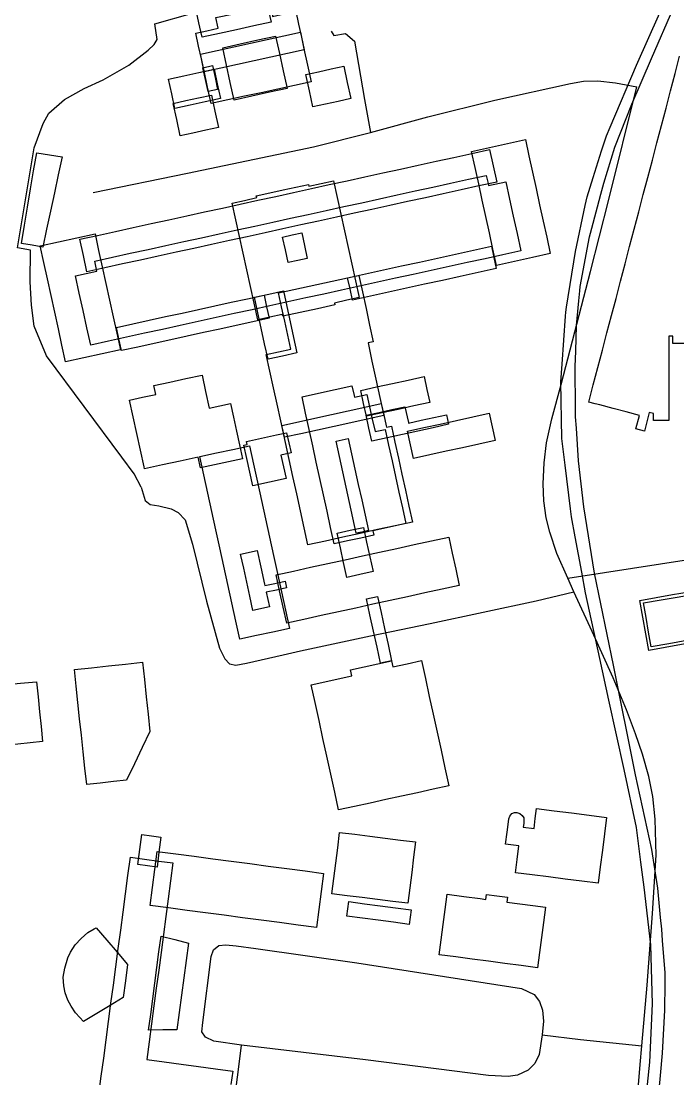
# Model space of a CAD drawing. Header units: metres. Extents: x 2534007 to 2539113, y 1151834 to 1154458.
# Drawn here: x 2538624 to 2538799.4, y 1152688.6 to 1152970.9 of the extents above; entities that cross this region are included whole.
import ezdxf

# ---------------------------------------------------------------- set-up
doc = ezdxf.new("R2010")
doc.units = ezdxf.units.M
for name, color, linetype in [('Buildings', 7, 'Continuous'), ('Rail', 7, 'Continuous'), ('Roads', 7, 'Continuous')]:
    doc.layers.add(name, color=color, linetype=linetype)

msp = doc.modelspace()

# ---------------------------------------------------------------- linework, layer by layer
at = {"layer": 'Buildings'}
for points in [[(2538690.793, 1152970.663), (2538686.186, 1152969.652), (2538681.579, 1152968.642), (2538676.972, 1152967.631), (2538672.365, 1152966.62), (2538671.52, 1152970.472), (2538670.675, 1152974.323), (2538673.247, 1152974.887), (2538675.819, 1152975.451), (2538675.659, 1152976.178), (2538680.087, 1152977.149), (2538684.516, 1152978.12), (2538688.944, 1152979.091), (2538689.869, 1152974.877), (2538690.793, 1152970.663)], [(2538691.134, 1152972.358), (2538691.159, 1152972.203), (2538694.262, 1152972.884), (2538697.365, 1152973.564), (2538698.12, 1152970.119), (2538698.876, 1152966.673), (2538699.631, 1152963.228), (2538695.185, 1152962.253), (2538690.738, 1152961.277), (2538686.292, 1152960.302), (2538681.846, 1152959.326), (2538677.399, 1152958.351), (2538672.953, 1152957.375), (2538672.197, 1152960.821), (2538671.441, 1152964.267), (2538670.685, 1152967.713), (2538673.668, 1152968.367), (2538676.651, 1152969.021), (2538676.028, 1152971.861), (2538680.865, 1152972.922), (2538685.701, 1152973.982), (2538690.538, 1152975.043), (2538691.134, 1152972.358)], [(2538701.489, 1152954.758), (2538697.043, 1152953.783), (2538692.596, 1152952.807), (2538688.149, 1152951.832), (2538683.703, 1152950.856), (2538679.257, 1152949.881), (2538674.81, 1152948.905), (2538673.845, 1152953.303), (2538672.881, 1152957.7), (2538671.916, 1152962.098), (2538676.363, 1152963.073), (2538680.809, 1152964.048), (2538685.256, 1152965.024), (2538689.703, 1152965.999), (2538694.149, 1152966.974), (2538698.596, 1152967.949), (2538699.56, 1152963.552), (2538700.525, 1152959.155), (2538701.489, 1152954.758)], [(2538695.065, 1152952.965), (2538690.35, 1152951.931), (2538685.635, 1152950.897), (2538680.92, 1152949.863), (2538679.899, 1152954.52), (2538678.877, 1152959.177), (2538677.856, 1152963.834), (2538682.571, 1152964.868), (2538687.286, 1152965.901), (2538692.001, 1152966.935), (2538693.022, 1152962.278), (2538694.044, 1152957.622), (2538695.065, 1152952.965)], [(2538676.506, 1152952.686), (2538673.956, 1152952.126), (2538673.258, 1152955.312), (2538672.559, 1152958.498), (2538675.11, 1152959.056), (2538675.808, 1152955.871), (2538676.506, 1152952.686)], [(2538712.079, 1152950.256), (2538708.71, 1152949.518), (2538705.342, 1152948.779), (2538701.973, 1152948.041), (2538701.026, 1152952.365), (2538700.078, 1152956.689), (2538703.446, 1152957.428), (2538706.813, 1152958.167), (2538710.181, 1152958.906), (2538711.13, 1152954.581), (2538712.079, 1152950.256)], [(2538677.264, 1152950.241), (2538673.217, 1152949.353), (2538669.17, 1152948.466), (2538665.123, 1152947.578), (2538664.264, 1152951.492), (2538663.405, 1152955.406), (2538667.453, 1152956.294), (2538671.5, 1152957.181), (2538675.548, 1152958.069), (2538676.406, 1152954.155), (2538677.264, 1152950.241)], [(2538676.734, 1152942.531), (2538673.333, 1152941.785), (2538669.931, 1152941.04), (2538666.53, 1152940.294), (2538665.58, 1152944.629), (2538664.629, 1152948.964), (2538668.03, 1152949.71), (2538671.432, 1152950.457), (2538674.833, 1152951.203), (2538675.784, 1152946.867), (2538676.734, 1152942.531)], [(2538765.339, 1152908.87), (2538760.551, 1152907.822), (2538755.764, 1152906.773), (2538750.976, 1152905.725), (2538750.024, 1152910.074), (2538749.072, 1152914.422), (2538748.12, 1152918.771), (2538747.167, 1152923.12), (2538746.215, 1152927.469), (2538745.263, 1152931.817), (2538744.311, 1152936.166), (2538749.099, 1152937.214), (2538753.887, 1152938.262), (2538758.675, 1152939.31), (2538759.627, 1152934.961), (2538760.579, 1152930.613), (2538761.531, 1152926.264), (2538762.483, 1152921.916), (2538763.435, 1152917.567), (2538764.387, 1152913.219), (2538765.339, 1152908.87)], [(2538634.973, 1152934.666), (2538633.942, 1152929.857), (2538632.911, 1152925.048), (2538631.881, 1152920.239), (2538630.85, 1152915.43), (2538629.819, 1152910.621), (2538626.972, 1152911.1), (2538624.125, 1152911.579), (2538624.94, 1152916.424), (2538625.755, 1152921.269), (2538626.57, 1152926.115), (2538627.385, 1152930.96), (2538628.2, 1152935.805), (2538631.587, 1152935.236), (2538634.973, 1152934.666)], [(2538751.019, 1152927.961), (2538746.262, 1152926.92), (2538741.506, 1152925.878), (2538736.749, 1152924.837), (2538731.993, 1152923.796), (2538727.236, 1152922.754), (2538722.48, 1152921.713), (2538717.723, 1152920.672), (2538712.967, 1152919.631), (2538708.21, 1152918.589), (2538703.454, 1152917.548), (2538698.697, 1152916.507), (2538693.941, 1152915.465), (2538689.184, 1152914.424), (2538684.428, 1152913.383), (2538679.671, 1152912.341), (2538674.915, 1152911.3), (2538670.158, 1152910.259), (2538665.402, 1152909.218), (2538660.645, 1152908.176), (2538655.889, 1152907.135), (2538651.132, 1152906.094), (2538646.376, 1152905.052), (2538641.619, 1152904.011), (2538640.669, 1152908.355), (2538639.718, 1152912.698), (2538644.475, 1152913.739), (2538649.231, 1152914.781), (2538653.988, 1152915.822), (2538658.744, 1152916.863), (2538663.501, 1152917.905), (2538668.257, 1152918.946), (2538673.014, 1152919.987), (2538677.77, 1152921.028), (2538682.527, 1152922.07), (2538687.283, 1152923.111), (2538692.04, 1152924.152), (2538696.796, 1152925.194), (2538701.553, 1152926.235), (2538706.309, 1152927.276), (2538711.066, 1152928.318), (2538715.822, 1152929.359), (2538720.579, 1152930.4), (2538725.335, 1152931.441), (2538730.092, 1152932.483), (2538734.848, 1152933.524), (2538739.605, 1152934.565), (2538744.361, 1152935.607), (2538749.118, 1152936.648), (2538750.069, 1152932.305), (2538751.019, 1152927.961)], [(2538748.801, 1152927.2), (2538748.826, 1152927.045), (2538753.44, 1152928.055), (2538754.45, 1152923.442), (2538755.46, 1152918.828), (2538756.47, 1152914.215), (2538757.48, 1152909.601), (2538752.694, 1152908.553), (2538747.908, 1152907.505), (2538743.121, 1152906.458), (2538738.335, 1152905.41), (2538733.549, 1152904.362), (2538728.763, 1152903.314), (2538723.977, 1152902.266), (2538719.19, 1152901.219), (2538714.404, 1152900.171), (2538709.618, 1152899.123), (2538704.832, 1152898.075), (2538700.046, 1152897.028), (2538695.259, 1152895.98), (2538690.473, 1152894.932), (2538685.687, 1152893.884), (2538680.901, 1152892.836), (2538676.114, 1152891.789), (2538671.328, 1152890.741), (2538666.542, 1152889.693), (2538661.756, 1152888.645), (2538656.97, 1152887.597), (2538652.183, 1152886.55), (2538647.397, 1152885.502), (2538642.611, 1152884.454), (2538641.601, 1152889.068), (2538640.591, 1152893.681), (2538639.58, 1152898.295), (2538638.57, 1152902.908), (2538641.421, 1152903.532), (2538644.273, 1152904.155), (2538643.68, 1152906.859), (2538648.433, 1152907.899), (2538653.185, 1152908.94), (2538657.938, 1152909.98), (2538662.69, 1152911.021), (2538667.443, 1152912.061), (2538672.195, 1152913.101), (2538676.948, 1152914.142), (2538681.7, 1152915.182), (2538686.453, 1152916.223), (2538691.205, 1152917.263), (2538695.958, 1152918.304), (2538700.711, 1152919.344), (2538705.463, 1152920.384), (2538710.216, 1152921.425), (2538714.968, 1152922.465), (2538719.721, 1152923.506), (2538724.473, 1152924.546), (2538729.226, 1152925.586), (2538733.978, 1152926.627), (2538738.731, 1152927.667), (2538743.483, 1152928.708), (2538748.236, 1152929.748), (2538748.801, 1152927.2)], [(2538707.446, 1152928.294), (2538708.421, 1152923.84), (2538709.396, 1152919.385), (2538710.371, 1152914.931), (2538711.346, 1152910.477), (2538712.321, 1152906.023), (2538713.296, 1152901.568), (2538714.271, 1152897.114), (2538710.99, 1152896.396), (2538707.709, 1152895.678), (2538707.818, 1152895.18), (2538703.171, 1152894.163), (2538698.525, 1152893.145), (2538693.878, 1152892.128), (2538693.769, 1152892.625), (2538690.487, 1152891.907), (2538687.205, 1152891.189), (2538686.23, 1152895.643), (2538685.255, 1152900.098), (2538684.28, 1152904.552), (2538683.304, 1152909.006), (2538682.329, 1152913.46), (2538681.354, 1152917.915), (2538680.379, 1152922.369), (2538683.661, 1152923.087), (2538686.943, 1152923.804), (2538686.836, 1152924.291), (2538690.408, 1152925.073), (2538693.98, 1152925.855), (2538697.379, 1152926.599), (2538700.778, 1152927.343), (2538700.883, 1152926.856), (2538704.165, 1152927.575), (2538707.446, 1152928.294)], [(2538650.553, 1152883.165), (2538645.676, 1152882.097), (2538640.798, 1152881.029), (2538635.921, 1152879.961), (2538634.952, 1152884.388), (2538633.983, 1152888.815), (2538633.014, 1152893.242), (2538632.045, 1152897.67), (2538631.076, 1152902.097), (2538630.107, 1152906.524), (2538629.138, 1152910.951), (2538634.015, 1152912.019), (2538638.892, 1152913.086), (2538643.769, 1152914.154), (2538644.738, 1152909.727), (2538645.707, 1152905.3), (2538646.676, 1152900.873), (2538647.646, 1152896.446), (2538648.615, 1152892.019), (2538649.584, 1152887.592), (2538650.553, 1152883.165)], [(2538700.445, 1152907.586), (2538697.89, 1152907.026), (2538695.335, 1152906.466), (2538694.588, 1152909.877), (2538693.841, 1152913.288), (2538696.398, 1152913.847), (2538698.954, 1152914.405), (2538699.7, 1152910.996), (2538700.445, 1152907.586)], [(2538711.205, 1152902.423), (2538716.005, 1152903.474), (2538720.805, 1152904.525), (2538725.604, 1152905.575), (2538730.404, 1152906.626), (2538735.204, 1152907.677), (2538740.004, 1152908.728), (2538744.803, 1152909.778), (2538749.603, 1152910.829), (2538750.256, 1152907.849), (2538750.908, 1152904.869), (2538746.108, 1152903.818), (2538741.309, 1152902.768), (2538736.509, 1152901.717), (2538731.709, 1152900.666), (2538726.909, 1152899.615), (2538722.11, 1152898.565), (2538717.31, 1152897.514), (2538712.51, 1152896.463), (2538711.858, 1152899.443), (2538711.205, 1152902.423)], [(2538720.906, 1152865.639), (2538716.476, 1152864.669), (2538712.047, 1152863.7), (2538707.617, 1152862.73), (2538703.187, 1152861.76), (2538698.758, 1152860.791), (2538694.328, 1152859.821), (2538693.361, 1152864.237), (2538692.395, 1152868.653), (2538691.428, 1152873.069), (2538690.462, 1152877.485), (2538689.495, 1152881.901), (2538692.777, 1152882.62), (2538696.058, 1152883.339), (2538695.235, 1152887.1), (2538694.412, 1152890.862), (2538693.588, 1152894.623), (2538692.765, 1152898.384), (2538696.865, 1152899.282), (2538700.964, 1152900.18), (2538705.064, 1152901.077), (2538709.163, 1152901.975), (2538713.263, 1152902.873), (2538714.194, 1152903.063), (2538715.164, 1152898.634), (2538716.134, 1152894.206), (2538717.103, 1152889.777), (2538718.073, 1152885.348), (2538716.659, 1152885.039), (2538717.721, 1152880.189), (2538718.783, 1152875.339), (2538719.844, 1152870.489), (2538720.906, 1152865.639)], [(2538649.494, 1152889.169), (2538653.872, 1152890.127), (2538658.249, 1152891.086), (2538662.627, 1152892.044), (2538667.005, 1152893.002), (2538671.382, 1152893.961), (2538675.76, 1152894.919), (2538680.138, 1152895.877), (2538684.515, 1152896.836), (2538688.893, 1152897.794), (2538689.571, 1152894.697), (2538690.249, 1152891.599), (2538685.871, 1152890.641), (2538681.494, 1152889.682), (2538677.116, 1152888.724), (2538672.738, 1152887.766), (2538668.361, 1152886.807), (2538663.983, 1152885.849), (2538659.605, 1152884.891), (2538655.228, 1152883.932), (2538650.85, 1152882.974), (2538650.172, 1152886.072), (2538649.494, 1152889.169)], [(2538697.683, 1152882.365), (2538693.825, 1152881.52), (2538689.968, 1152880.675), (2538689.061, 1152884.815), (2538688.155, 1152888.955), (2538687.248, 1152893.095), (2538686.341, 1152897.235), (2538690.2, 1152898.079), (2538694.059, 1152898.924), (2538694.965, 1152894.784), (2538695.871, 1152890.645), (2538696.777, 1152886.505), (2538697.683, 1152882.365)], [(2538672.348, 1152876.439), (2538673.311, 1152872.039), (2538674.274, 1152867.638), (2538677.102, 1152868.257), (2538679.929, 1152868.875), (2538680.737, 1152865.186), (2538681.545, 1152861.498), (2538682.352, 1152857.809), (2538683.16, 1152854.12), (2538679.409, 1152853.299), (2538675.657, 1152852.477), (2538671.906, 1152851.656), (2538671.279, 1152854.521), (2538666.521, 1152853.479), (2538661.762, 1152852.438), (2538657.004, 1152851.396), (2538656.888, 1152851.928), (2538655.912, 1152856.384), (2538654.936, 1152860.84), (2538653.961, 1152865.297), (2538652.985, 1152869.753), (2538656.475, 1152870.517), (2538659.965, 1152871.28), (2538659.454, 1152873.616), (2538663.752, 1152874.557), (2538668.05, 1152875.498), (2538672.348, 1152876.439)], [(2538733.148, 1152869.139), (2538728.916, 1152868.213), (2538724.683, 1152867.286), (2538720.45, 1152866.36), (2538716.218, 1152865.433), (2538715.462, 1152868.884), (2538714.706, 1152872.334), (2538718.939, 1152873.26), (2538723.172, 1152874.186), (2538727.405, 1152875.113), (2538731.638, 1152876.039), (2538732.393, 1152872.589), (2538733.148, 1152869.139)], [(2538712.929, 1152870.959), (2538713.013, 1152870.558), (2538716.358, 1152871.29), (2538717.085, 1152867.971), (2538717.811, 1152864.653), (2538718.538, 1152861.334), (2538721.249, 1152861.928), (2538722.165, 1152857.742), (2538723.081, 1152853.557), (2538723.998, 1152849.371), (2538724.914, 1152845.185), (2538725.83, 1152841), (2538726.746, 1152836.814), (2538722.361, 1152835.854), (2538717.975, 1152834.894), (2538718.235, 1152833.708), (2538714.702, 1152832.935), (2538711.168, 1152832.161), (2538707.635, 1152831.388), (2538706.681, 1152835.748), (2538705.726, 1152840.108), (2538704.772, 1152844.468), (2538703.818, 1152848.828), (2538702.863, 1152853.188), (2538701.909, 1152857.548), (2538700.955, 1152861.908), (2538700, 1152866.268), (2538699.046, 1152870.628), (2538703.484, 1152871.6), (2538707.921, 1152872.571), (2538712.359, 1152873.543), (2538712.929, 1152870.959)], [(2538721.51, 1152862.896), (2538721.593, 1152862.495), (2538722.927, 1152862.786), (2538723.861, 1152858.522), (2538724.794, 1152854.259), (2538725.728, 1152849.996), (2538726.661, 1152845.732), (2538727.595, 1152841.469), (2538728.528, 1152837.205), (2538723.876, 1152836.186), (2538719.224, 1152835.168), (2538714.572, 1152834.149), (2538709.921, 1152833.131), (2538705.269, 1152832.113), (2538700.617, 1152831.094), (2538699.619, 1152835.654), (2538698.62, 1152840.213), (2538697.622, 1152844.773), (2538696.624, 1152849.333), (2538695.626, 1152853.893), (2538694.627, 1152858.452), (2538693.629, 1152863.012), (2538698.059, 1152863.982), (2538702.489, 1152864.951), (2538706.919, 1152865.921), (2538711.348, 1152866.891), (2538715.778, 1152867.86), (2538720.208, 1152868.83), (2538720.859, 1152865.863), (2538721.51, 1152862.896)], [(2538727.443, 1152863.776), (2538727.468, 1152863.621), (2538730.855, 1152864.363), (2538734.241, 1152865.104), (2538737.628, 1152865.846), (2538738.188, 1152863.289), (2538734.084, 1152862.39), (2538729.981, 1152861.492), (2538725.877, 1152860.593), (2538721.774, 1152859.695), (2538717.67, 1152858.796), (2538716.913, 1152862.255), (2538716.155, 1152865.714), (2538719.608, 1152866.469), (2538723.061, 1152867.225), (2538726.514, 1152867.98), (2538727.443, 1152863.776)], [(2538750.61, 1152858.966), (2538746.243, 1152858.01), (2538741.876, 1152857.054), (2538737.51, 1152856.098), (2538733.143, 1152855.142), (2538728.776, 1152854.186), (2538727.982, 1152857.816), (2538727.188, 1152861.445), (2538731.555, 1152862.401), (2538735.921, 1152863.357), (2538740.288, 1152864.313), (2538744.654, 1152865.269), (2538749.021, 1152866.225), (2538749.816, 1152862.596), (2538750.61, 1152858.966)], [(2538694.786, 1152848.804), (2538690.342, 1152847.831), (2538685.897, 1152846.858), (2538685.102, 1152850.491), (2538684.306, 1152854.124), (2538683.511, 1152857.757), (2538684.359, 1152857.943), (2538684.191, 1152858.708), (2538688.212, 1152859.589), (2538692.232, 1152860.469), (2538694.915, 1152861.056), (2538695.508, 1152858.35), (2538696.1, 1152855.643), (2538693.417, 1152855.056), (2538694.101, 1152851.93), (2538694.786, 1152848.804)], [(2538715.005, 1152834.535), (2538713.536, 1152834.215), (2538712.639, 1152838.312), (2538711.742, 1152842.408), (2538710.846, 1152846.505), (2538709.949, 1152850.602), (2538709.052, 1152854.698), (2538708.155, 1152858.795), (2538711.386, 1152859.501), (2538712.283, 1152855.405), (2538713.18, 1152851.309), (2538714.077, 1152847.213), (2538714.974, 1152843.116), (2538715.871, 1152839.02), (2538716.768, 1152834.924), (2538715.005, 1152834.535)], [(2538695.683, 1152808.803), (2538691.267, 1152807.836), (2538686.851, 1152806.87), (2538682.435, 1152805.903), (2538681.367, 1152810.78), (2538680.3, 1152815.657), (2538679.232, 1152820.534), (2538678.164, 1152825.411), (2538677.097, 1152830.288), (2538676.029, 1152835.165), (2538674.961, 1152840.042), (2538673.893, 1152844.919), (2538672.826, 1152849.796), (2538671.758, 1152854.673), (2538676.174, 1152855.64), (2538680.589, 1152856.607), (2538685.005, 1152857.574), (2538686.073, 1152852.697), (2538687.141, 1152847.82), (2538688.208, 1152842.943), (2538689.276, 1152838.066), (2538690.344, 1152833.189), (2538691.412, 1152828.311), (2538692.48, 1152823.434), (2538693.547, 1152818.557), (2538694.615, 1152813.68), (2538695.683, 1152808.803)], [(2538718.02, 1152823.968), (2538714.514, 1152823.2), (2538711.008, 1152822.433), (2538710.146, 1152826.367), (2538709.285, 1152830.302), (2538708.423, 1152834.236), (2538711.929, 1152835.004), (2538715.435, 1152835.771), (2538716.297, 1152831.837), (2538717.158, 1152827.902), (2538718.02, 1152823.968)], [(2538741.025, 1152820.28), (2538736.418, 1152819.272), (2538731.81, 1152818.263), (2538727.203, 1152817.255), (2538722.595, 1152816.246), (2538717.988, 1152815.238), (2538713.381, 1152814.229), (2538708.773, 1152813.221), (2538704.166, 1152812.212), (2538699.558, 1152811.204), (2538694.951, 1152810.195), (2538694.009, 1152814.501), (2538693.066, 1152818.807), (2538692.124, 1152823.113), (2538696.731, 1152824.122), (2538701.339, 1152825.13), (2538705.946, 1152826.139), (2538710.554, 1152827.148), (2538715.161, 1152828.157), (2538719.768, 1152829.165), (2538724.376, 1152830.174), (2538728.983, 1152831.183), (2538733.591, 1152832.191), (2538738.198, 1152833.2), (2538739.14, 1152828.893), (2538740.083, 1152824.587), (2538741.025, 1152820.28)], [(2538689.005, 1152820.623), (2538689.089, 1152820.221), (2538691.795, 1152820.813), (2538694.5, 1152821.405), (2538694.89, 1152819.628), (2538692.184, 1152819.035), (2538689.478, 1152818.443), (2538690.324, 1152814.579), (2538685.944, 1152813.62), (2538685.121, 1152817.382), (2538684.298, 1152821.143), (2538683.474, 1152824.905), (2538682.651, 1152828.666), (2538687.03, 1152829.625), (2538688.018, 1152825.124), (2538689.005, 1152820.623)], [(2538822.171, 1152808.291), (2538817.804, 1152807.528), (2538813.436, 1152806.765), (2538809.069, 1152806.002), (2538804.702, 1152805.238), (2538800.335, 1152804.475), (2538795.967, 1152803.712), (2538791.6, 1152802.949), (2538790.823, 1152807.396), (2538790.047, 1152811.842), (2538789.27, 1152816.289), (2538793.637, 1152817.052), (2538798.005, 1152817.815), (2538802.372, 1152818.578), (2538806.739, 1152819.341), (2538811.106, 1152820.104), (2538815.474, 1152820.867), (2538819.841, 1152821.63), (2538820.618, 1152817.184), (2538821.394, 1152812.737), (2538822.171, 1152808.291)], [(2538820.794, 1152808.879), (2538816.037, 1152808.048), (2538811.28, 1152807.217), (2538806.523, 1152806.386), (2538801.765, 1152805.555), (2538797.008, 1152804.724), (2538792.251, 1152803.893), (2538791.57, 1152807.792), (2538790.889, 1152811.692), (2538790.208, 1152815.591), (2538794.965, 1152816.422), (2538799.722, 1152817.254), (2538804.479, 1152818.085), (2538809.235, 1152818.916), (2538813.992, 1152819.748), (2538818.749, 1152820.579), (2538819.431, 1152816.679), (2538820.112, 1152812.779), (2538820.794, 1152808.879)], [(2538722.965, 1152800.188), (2538720.001, 1152799.539), (2538719.063, 1152803.824), (2538718.126, 1152808.11), (2538717.188, 1152812.395), (2538716.25, 1152816.68), (2538719.213, 1152817.329), (2538720.151, 1152813.044), (2538721.089, 1152808.759), (2538722.027, 1152804.473), (2538722.965, 1152800.188)], [(2538730.923, 1152800.214), (2538731.969, 1152795.436), (2538733.015, 1152790.659), (2538734.061, 1152785.881), (2538735.106, 1152781.104), (2538736.152, 1152776.326), (2538737.198, 1152771.549), (2538738.244, 1152766.771), (2538734.04, 1152765.851), (2538729.837, 1152764.93), (2538725.633, 1152764.01), (2538721.429, 1152763.09), (2538717.225, 1152762.17), (2538713.022, 1152761.249), (2538708.818, 1152760.329), (2538707.772, 1152765.106), (2538706.726, 1152769.884), (2538705.68, 1152774.661), (2538704.634, 1152779.439), (2538703.588, 1152784.216), (2538702.542, 1152788.994), (2538701.496, 1152793.771), (2538705.1, 1152794.56), (2538708.704, 1152795.35), (2538712.308, 1152796.139), (2538711.949, 1152797.776), (2538715.621, 1152798.58), (2538719.293, 1152799.384), (2538722.965, 1152800.188), (2538723.324, 1152798.55), (2538727.124, 1152799.382), (2538730.923, 1152800.214)], [(2538652.211, 1152768.29), (2538648.662, 1152767.907), (2538645.112, 1152767.523), (2538641.563, 1152767.14), (2538641.09, 1152771.52), (2538640.617, 1152775.9), (2538640.144, 1152780.28), (2538639.67, 1152784.661), (2538639.197, 1152789.041), (2538638.724, 1152793.421), (2538638.251, 1152797.801), (2538642.8, 1152798.292), (2538647.35, 1152798.784), (2538651.9, 1152799.275), (2538656.449, 1152799.766), (2538656.947, 1152795.153), (2538657.445, 1152790.54), (2538657.943, 1152785.927), (2538658.441, 1152781.314), (2538656.364, 1152776.973), (2538654.288, 1152772.631), (2538652.211, 1152768.29)], [(2538623.206, 1152777.924), (2538620.041, 1152777.61), (2538616.875, 1152777.295), (2538616.477, 1152781.296), (2538616.08, 1152785.297), (2538615.682, 1152789.298), (2538615.284, 1152793.299), (2538619.58, 1152793.726), (2538623.875, 1152794.152), (2538628.171, 1152794.579), (2538628.569, 1152790.578), (2538628.967, 1152786.578), (2538629.365, 1152782.577), (2538629.763, 1152778.576), (2538626.485, 1152778.25), (2538623.206, 1152777.924)], [(2538780.348, 1152758.349), (2538779.792, 1152753.955), (2538779.237, 1152749.561), (2538778.681, 1152745.167), (2538778.125, 1152740.773), (2538773.71, 1152741.331), (2538769.295, 1152741.89), (2538764.881, 1152742.448), (2538760.466, 1152743.007), (2538756.051, 1152743.565), (2538756.504, 1152747.143), (2538756.956, 1152750.721), (2538753.406, 1152751.17), (2538753.818, 1152754.419), (2538754.17, 1152757.204), (2538754.23, 1152758.005), (2538754.489, 1152758.666), (2538755.03, 1152759.353), (2538755.74, 1152759.665), (2538756.404, 1152759.649), (2538757.234, 1152759.421), (2538757.78, 1152758.885), (2538758.234, 1152758.23), (2538758.284, 1152757.619), (2538758.248, 1152756.686), (2538758.125, 1152755.726), (2538760.991, 1152755.364), (2538761.33, 1152758.038), (2538761.668, 1152760.711), (2538766.338, 1152760.121), (2538771.008, 1152759.53), (2538775.678, 1152758.94), (2538780.348, 1152758.349)], [(2538661.383, 1152753.076), (2538660.854, 1152749.09), (2538660.324, 1152745.104), (2538657.784, 1152745.441), (2538655.243, 1152745.778), (2538655.772, 1152749.764), (2538656.3, 1152753.75), (2538658.842, 1152753.413), (2538661.383, 1152753.076)], [(2538729.351, 1152751.809), (2538728.839, 1152747.711), (2538728.327, 1152743.613), (2538727.815, 1152739.514), (2538727.303, 1152735.416), (2538723.247, 1152735.923), (2538719.191, 1152736.43), (2538715.136, 1152736.937), (2538711.08, 1152737.444), (2538707.024, 1152737.951), (2538707.537, 1152742.049), (2538708.049, 1152746.148), (2538708.562, 1152750.246), (2538709.074, 1152754.344), (2538713.129, 1152753.837), (2538717.185, 1152753.33), (2538721.24, 1152752.823), (2538725.296, 1152752.316), (2538729.351, 1152751.809)], [(2538704.82, 1152743.39), (2538704.182, 1152738.579), (2538703.543, 1152733.767), (2538702.905, 1152728.956), (2538697.97, 1152729.611), (2538693.035, 1152730.266), (2538688.099, 1152730.92), (2538683.164, 1152731.575), (2538678.229, 1152732.23), (2538673.294, 1152732.885), (2538668.358, 1152733.539), (2538663.423, 1152734.194), (2538658.488, 1152734.849), (2538659.127, 1152739.66), (2538659.765, 1152744.472), (2538660.404, 1152749.283), (2538665.339, 1152748.628), (2538670.274, 1152747.973), (2538675.209, 1152747.319), (2538680.144, 1152746.664), (2538685.08, 1152746.009), (2538690.015, 1152745.354), (2538694.95, 1152744.7), (2538699.885, 1152744.045), (2538704.82, 1152743.39)], [(2538728.177, 1152733.677), (2538727.665, 1152729.798), (2538723.51, 1152730.346), (2538719.355, 1152730.894), (2538715.199, 1152731.441), (2538711.044, 1152731.989), (2538711.556, 1152735.868), (2538715.711, 1152735.32), (2538719.867, 1152734.773), (2538724.022, 1152734.225), (2538728.177, 1152733.677)], [(2538746.635, 1152736.671), (2538748.106, 1152736.478), (2538748.273, 1152737.785), (2538751.101, 1152737.412), (2538753.929, 1152737.038), (2538753.751, 1152735.735), (2538757.194, 1152735.282), (2538760.637, 1152734.829), (2538764.08, 1152734.376), (2538763.548, 1152730.335), (2538763.017, 1152726.293), (2538762.485, 1152722.252), (2538761.953, 1152718.21), (2538757.576, 1152718.786), (2538753.2, 1152719.361), (2538748.823, 1152719.937), (2538744.446, 1152720.513), (2538740.07, 1152721.088), (2538735.693, 1152721.664), (2538736.225, 1152725.706), (2538736.756, 1152729.748), (2538737.287, 1152733.789), (2538737.819, 1152737.831), (2538742.227, 1152737.251), (2538746.635, 1152736.671)], [(2538651.313, 1152710.27), (2538647.78, 1152708.141), (2538644.248, 1152706.013), (2538640.715, 1152703.884), (2538639.711, 1152704.908), (2538638.59, 1152706.174), (2538637.403, 1152707.975), (2538636.5, 1152709.57), (2538635.784, 1152711.513), (2538635.476, 1152713.345), (2538635.303, 1152715.739), (2538635.686, 1152718.08), (2538636.494, 1152720.836), (2538637.19, 1152722.413), (2538638.505, 1152724.328), (2538640.068, 1152726.023), (2538641.811, 1152727.585), (2538643.586, 1152728.62), (2538644.096, 1152728.863), (2538646.893, 1152725.615), (2538649.689, 1152722.368), (2538652.486, 1152719.12), (2538651.9, 1152714.695), (2538651.313, 1152710.27)], [(2538665.621, 1152701.626), (2538661.851, 1152701.601), (2538658.08, 1152701.576), (2538658.634, 1152705.752), (2538659.188, 1152709.928), (2538659.742, 1152714.104), (2538660.296, 1152718.279), (2538660.85, 1152722.455), (2538661.404, 1152726.631), (2538665.051, 1152725.722), (2538668.698, 1152724.813), (2538668.083, 1152720.176), (2538667.467, 1152715.538), (2538666.852, 1152710.901), (2538666.236, 1152706.263), (2538665.621, 1152701.626)]]:
    msp.add_lwpolyline(points, close=True, dxfattribs=at)
for points in [[(2538802.338, 1152884.849), (2538798.086, 1152884.84), (2538798.085, 1152886.823), (2538796.941, 1152886.821), (2538796.944, 1152883.238), (2538796.948, 1152879.654), (2538796.951, 1152876.071), (2538796.955, 1152871.964), (2538796.958, 1152868.543), (2538796.961, 1152865.121), (2538796.961, 1152864.351), (2538792.851, 1152864.348), (2538792.85, 1152866.201), (2538791.763, 1152866.488), (2538791.108, 1152863.997), (2538790.453, 1152861.505), (2538788.18, 1152862.103), (2538789.12, 1152865.678), (2538785.603, 1152866.603), (2538782.086, 1152867.528), (2538778.569, 1152868.453), (2538777.278, 1152868.793), (2538775.6, 1152869.234), (2538776.814, 1152873.849), (2538778.027, 1152878.464), (2538779.241, 1152883.079), (2538780.454, 1152887.694), (2538781.668, 1152892.309), (2538782.881, 1152896.924), (2538784.095, 1152901.539), (2538785.308, 1152906.154), (2538786.522, 1152910.769), (2538787.736, 1152915.384), (2538788.949, 1152919.999), (2538790.163, 1152924.614), (2538791.376, 1152929.229), (2538792.59, 1152933.844), (2538793.803, 1152938.459), (2538795.017, 1152943.074), (2538796.23, 1152947.689), (2538797.444, 1152952.304), (2538798.657, 1152956.919), (2538799.871, 1152961.534)], [(2538644.805, 1152684.353), (2538645.451, 1152689.226), (2538646.098, 1152694.099), (2538646.744, 1152698.971), (2538647.391, 1152703.844), (2538648.037, 1152708.717), (2538648.684, 1152713.59), (2538649.33, 1152718.462), (2538649.977, 1152723.335), (2538650.623, 1152728.208), (2538651.27, 1152733.081), (2538651.916, 1152737.953), (2538652.563, 1152742.826), (2538653.209, 1152747.699), (2538656.996, 1152747.196), (2538660.784, 1152746.693), (2538664.571, 1152746.19), (2538663.938, 1152741.417), (2538663.305, 1152736.645), (2538662.672, 1152731.872), (2538662.039, 1152727.099), (2538661.406, 1152722.327), (2538660.773, 1152717.554), (2538660.14, 1152712.782), (2538659.507, 1152708.009), (2538658.874, 1152703.236), (2538658.241, 1152698.464), (2538657.608, 1152693.691), (2538662.198, 1152693.082), (2538666.788, 1152692.473), (2538671.379, 1152691.864), (2538675.969, 1152691.255), (2538680.559, 1152690.646), (2538680.559, 1152690.646), (2538680.079, 1152687.031)]]:
    msp.add_lwpolyline(points, dxfattribs=at)
at = {"layer": 'Rail'}
for points in [[(2538790.405, 1152678.526), (2538791.938, 1152692.973), (2538792.584, 1152708.609), (2538792.196, 1152724.375), (2538790.386, 1152739.753), (2538789.52, 1152746.411), (2538788.319, 1152755.648), (2538785.089, 1152771.155), (2538780.953, 1152789.635), (2538778.553, 1152800.735), (2538774.75, 1152818.324), (2538773.731, 1152823.84), (2538771.993, 1152833.254), (2538771.003, 1152838.613), (2538770.736, 1152840.764), (2538769.305, 1152852.365), (2538768.418, 1152859.548), (2538768.16, 1152874.666), (2538768.484, 1152879.338), (2538769.376, 1152892.186), (2538769.451, 1152893.276), (2538769.665, 1152894.611), (2538772.036, 1152909.429), (2538774.649, 1152921.73), (2538775.138, 1152924.033), (2538776.78, 1152929.205), (2538779.023, 1152936.27), (2538780.308, 1152940.315), (2538781.29, 1152942.631), (2538788.319, 1152959.181), (2538797.494, 1152979.859)], [(2538794.008, 1152681.809), (2538794.749, 1152689.404), (2538795.334, 1152695.386), (2538795.915, 1152706.923), (2538795.916, 1152707.153), (2538795.971, 1152713.699), (2538795.998, 1152716.881), (2538795.324, 1152725.459), (2538795.085, 1152728.5), (2538794.779, 1152731.605), (2538794.006, 1152739.455), (2538792.429, 1152749.746), (2538788.114, 1152769.748), (2538782.221, 1152798.961), (2538777.159, 1152823.528), (2538774.254, 1152841.288), (2538772.843, 1152853.57), (2538772.289, 1152862.243), (2538772.096, 1152865.273), (2538772.083, 1152867.37), (2538772.013, 1152878.718), (2538772.136, 1152882.786), (2538772.345, 1152889.673), (2538772.971, 1152896.25), (2538773.228, 1152898.944), (2538773.341, 1152900.129), (2538775.83, 1152913.325), (2538776.095, 1152914.341), (2538777.926, 1152921.36), (2538778.819, 1152924.778), (2538779.668, 1152927.63), (2538782.553, 1152937.31), (2538787.118, 1152948.763), (2538792.346, 1152960.963), (2538798.321, 1152974.656)]]:
    msp.add_lwpolyline(points, dxfattribs=at)
at = {"layer": 'Roads'}
for points in [[(2538626.574, 1152909.778), (2538623.074, 1152910.414), (2538627.52, 1152937.066), (2538629.9, 1152943.562), (2538631.416, 1152946.342), (2538635.649, 1152950.026), (2538640.897, 1152952.925), (2538645.965, 1152955.26), (2538652.769, 1152959.174), (2538657.979, 1152963.198), (2538659.534, 1152964.702), (2538660.329, 1152966.017), (2538659.705, 1152970.219), (2538669.808, 1152973.013), (2538669.332, 1152975.826), (2538672.288, 1152976.812), (2538688.388, 1152982.965)], [(2538706.86, 1152968.248), (2538707.497, 1152967.124), (2538710.607, 1152967.597), (2538713.049, 1152965.604), (2538715.719, 1152949.972), (2538717.321, 1152941.195)], [(2538717.321, 1152941.195), (2538732.654, 1152945.419), (2538750.514, 1152949.864), (2538770.754, 1152954.309), (2538774.168, 1152954.864), (2538778.056, 1152955.023), (2538782.74, 1152954.468), (2538788.395, 1152953.358)], [(2538769.985, 1152822.243), (2538767.089, 1152828.784), (2538765.219, 1152834.485), (2538764.191, 1152838.316), (2538763.63, 1152842.895), (2538763.444, 1152847.381), (2538763.724, 1152852.989), (2538764.285, 1152858.315), (2538765.78, 1152864.764), (2538768.21, 1152873.923), (2538776.06, 1152904.108), (2538780.88, 1152922.925), (2538788.395, 1152953.358)], [(2538643.261, 1152925.195), (2538668.45, 1152930.328), (2538702.138, 1152937.332), (2538717.321, 1152941.195)], [(2538656.075, 1152846.542), (2538654.223, 1152850.114), (2538650.916, 1152854.48), (2538630.808, 1152881.6), (2538627.5, 1152889.537), (2538626.839, 1152895.094), (2538626.442, 1152901.311), (2538626.574, 1152909.778)], [(2538656.075, 1152846.542), (2538657.134, 1152842.97), (2538658.457, 1152841.912), (2538660.838, 1152841.515), (2538664.145, 1152840.722), (2538665.997, 1152839.795), (2538667.849, 1152837.811), (2538669.834, 1152831.329), (2538673.538, 1152816.115), (2538677.004, 1152803.523), (2538678.423, 1152800.641), (2538679.721, 1152799.343), (2538681.391, 1152798.973), (2538684.174, 1152799.529), (2538693.989, 1152801.789), (2538698.63, 1152802.82), (2538717.35, 1152806.784), (2538733.251, 1152810.151), (2538761.601, 1152816.155), (2538771.574, 1152818.598)], [(2538769.985, 1152822.243), (2538779.811, 1152823.753), (2538817.164, 1152829.49), (2538825.86, 1152830.705)], [(2538771.574, 1152818.598), (2538769.985, 1152822.243)], [(2538789.776, 1152697.406), (2538791.199, 1152713.556), (2538792.601, 1152732.714), (2538793.629, 1152748.228), (2538793.349, 1152757.853), (2538792.695, 1152763.928), (2538791.666, 1152769.255), (2538789.984, 1152775.235), (2538788.115, 1152780.656), (2538785.685, 1152787.104), (2538782.134, 1152795.609), (2538776.528, 1152807.944), (2538771.574, 1152818.598)], [(2538682.849, 1152697.524), (2538675.533, 1152698.648), (2538673.23, 1152699.68), (2538672.278, 1152701.109), (2538672.595, 1152703.569), (2538674.818, 1152721.19), (2538675.374, 1152723.016), (2538676.803, 1152724.128), (2538678.708, 1152724.365), (2538681.485, 1152724.048), (2538686.708, 1152723.371), (2538713.711, 1152719.524), (2538757.606, 1152712.698), (2538761.019, 1152711.03), (2538762.448, 1152709.205), (2538763.241, 1152706.903), (2538763.48, 1152703.966), (2538763.163, 1152700.315)], [(2538763.163, 1152700.315), (2538762.369, 1152695.076), (2538761.178, 1152692.695), (2538759.431, 1152690.869), (2538756.574, 1152689.52), (2538754.114, 1152689.203), (2538748.875, 1152689.44), (2538716.014, 1152693.648), (2538682.849, 1152697.524)], [(2538763.163, 1152700.315), (2538773.401, 1152699.045), (2538789.776, 1152697.406)], [(2538681.985, 1152690.378), (2538682.849, 1152697.524)], [(2538788.832, 1152685.861), (2538789.33, 1152692.343), (2538789.776, 1152697.406)], [(2538680.404, 1152678.515), (2538680.925, 1152682.233), (2538681.985, 1152690.378)]]:
    msp.add_lwpolyline(points, dxfattribs=at)

doc.saveas('drawing.dxf')
